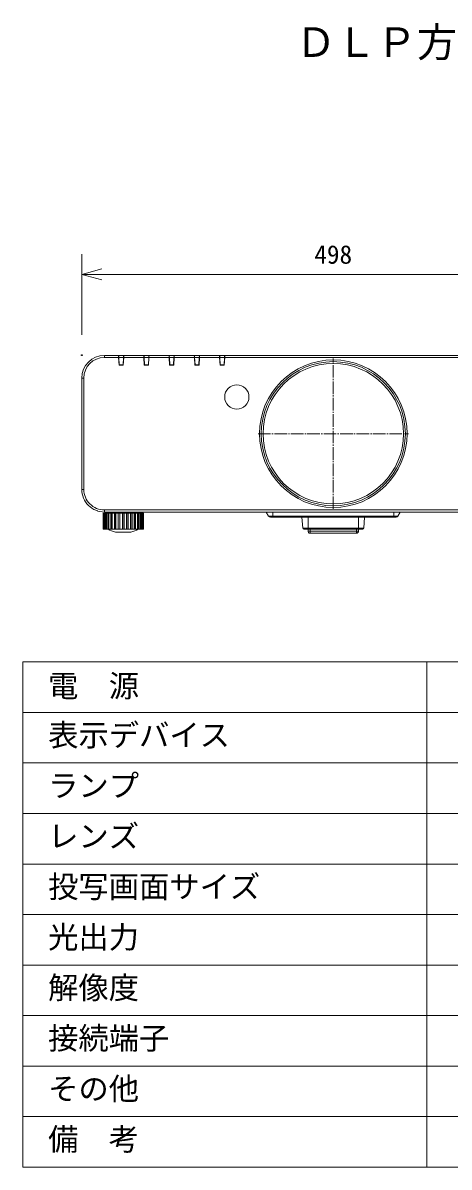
# Model space of a CAD drawing. Units: millimetres, scale not verified. Extents: x -63 to 62, y -57 to 57.
# Drawn here: x -62.5 to -20.3, y -56.5 to 56.7 of the extents above; entities that cross this region are included whole.
import ezdxf
from ezdxf.enums import TextEntityAlignment as Align

# ---------------------------------------------------------------- set-up
doc = ezdxf.new("R2010")
doc.units = ezdxf.units.MM
doc.header["$LTSCALE"] = 0.125
doc.header["$PDMODE"] = 32
doc.header["$PDSIZE"] = 0.0625
doc.linetypes.add('USER1', pattern=[13, 10, -1, 1, -1])
for name, color, linetype, lineweight in [('0-0_0', 7, 'Continuous', 18), ('0-2_WAKU', 1, 'Continuous', 18), ('0-4_GAIKEI', 1, 'Continuous', 18), ('0-5_SUNPO', 7, 'Continuous', 18), ('0-7_KIJUN', 7, 'USER1', 18)]:
    doc.layers.add(name, color=color, linetype=linetype, lineweight=lineweight)
doc.layers.add('0-1_DEFPOINTS', color=7, linetype='Continuous')
doc.layers.add('0-3_MOJI1', color=7, linetype='Continuous')
doc.styles.add('ＭＳ ゴシック', font='')
doc.styles.get('ＭＳ ゴシック').set_extended_font_data('MS Gothic')

# ---------------------------------------------------------------- blocks, each defined once
blk = doc.blocks.new('_OPEN30')
at = {"layer": '0-0_0'}
blk.add_line((0, 0), (-1, 0), dxfattribs=at)
blk.add_lwpolyline([(-1, 0.26795), (0, 0), (-1, -0.26795)], dxfattribs=at)
blk = doc.blocks.new('D4')
at = {"layer": '0-1_DEFPOINTS'}
for p in [(-9.064, 30.1385), (-58.864, 22.1385), (-9.064, 22.1385)]:
    blk.add_point(p, dxfattribs=at)
at = {"layer": '0-5_SUNPO'}
for p, q in [((-58.864, 24.1385), (-58.864, 32.1385)), ((-9.064, 24.1385), (-9.064, 32.1385)), ((-56.864, 30.1385), (-11.064, 30.1385))]:
    blk.add_line(p, q, dxfattribs=at)
at = {"layer": '0-5_SUNPO', "xscale": 2, "yscale": 2, "rotation": 180}
blk.add_blockref('_OPEN30', (-58.864, 30.1385), dxfattribs=at)
at = {"layer": '0-5_SUNPO', "xscale": 2, "yscale": 2}
blk.add_blockref('_OPEN30', (-9.064, 30.1385), dxfattribs=at)
at = {"layer": '0-5_SUNPO', "style": 'ＭＳ ゴシック'}
blk.add_text('498', height=1.833, dxfattribs=at).set_placement((-35.839, 30.6385), align=Align.BOTTOM_LEFT)

msp = doc.modelspace()

# ---------------------------------------------------------------- linework, layer by layer
at = {"layer": '0-2_WAKU', "color": 4}
for p, q in [((-62.5011, -6.527), (-62.5011, -56.527)), ((62.4989, -6.527), (-62.5011, -6.527)), ((-22.5011, -56.527), (-22.5011, -6.527)), ((-62.5011, -56.527), (62.4989, -56.527))]:
    msp.add_line(p, q, dxfattribs=at)
at = {"layer": '0-2_WAKU'}
for p, q in [((-62.5011, -11.527), (62.4989, -11.527)), ((-62.5011, -16.527), (62.4989, -16.527)), ((-62.5011, -21.527), (62.4989, -21.527)), ((-62.5011, -26.527), (62.4989, -26.527)), ((-62.5011, -31.527), (62.4989, -31.527)), ((-62.5011, -36.527), (62.4989, -36.527)), ((-62.5011, -41.527), (62.4989, -41.527)), ((-62.5011, -46.527), (62.4989, -46.527)), ((-62.5011, -51.527), (62.4989, -51.527))]:
    msp.add_line(p, q, dxfattribs=at)
at = {"layer": '0-4_GAIKEI'}
for p, q in [((-54.4301, 23.8135), (-54.4301, 23.6135)), ((-53.0194, 23.6135), (-53.0299, 23.8135)), ((-53.0147, 23.5247), (-53.0097, 23.8135)), ((-52.9992, 23.6135), (-53.0097, 23.8135)), ((-52.5312, 23.8135), (-52.5416, 23.6135)), ((-52.5312, 23.8135), (-52.5259, 23.5147)), ((-52.5103, 23.8135), (-52.5208, 23.6135)), ((-50.5194, 23.6135), (-50.5299, 23.8135)), ((-50.5147, 23.5247), (-50.5097, 23.8135)), ((-50.4992, 23.6135), (-50.5097, 23.8135)), ((-50.0312, 23.8135), (-50.0416, 23.6135)), ((-50.0312, 23.8135), (-50.026, 23.5147)), ((-50.0103, 23.8135), (-50.0208, 23.6135)), ((-48.0194, 23.6135), (-48.0299, 23.8135)), ((-48.0147, 23.5247), (-48.0097, 23.8135)), ((-47.9992, 23.6135), (-48.0097, 23.8135)), ((-47.5312, 23.8135), (-47.5416, 23.6135)), ((-47.5312, 23.8135), (-47.5259, 23.5147)), ((-47.5103, 23.8135), (-47.5208, 23.6135)), ((-45.5194, 23.6135), (-45.5299, 23.8135)), ((-45.5147, 23.5247), (-45.5097, 23.8135)), ((-45.4992, 23.6135), (-45.5097, 23.8135)), ((-45.0312, 23.8135), (-45.0416, 23.6135)), ((-45.0312, 23.8135), (-45.0259, 23.5147)), ((-45.0103, 23.8135), (-45.0208, 23.6135)), ((-43.0194, 23.6135), (-43.0299, 23.8135)), ((-43.0147, 23.5247), (-43.0097, 23.8135)), ((-42.9992, 23.6135), (-43.0097, 23.8135)), ((-42.5312, 23.8135), (-42.5416, 23.6135)), ((-42.5311, 23.8135), (-42.5259, 23.5147)), ((-42.5103, 23.8135), (-42.5208, 23.6135)), ((-53.0194, 23.6135), (-54.4301, 23.6135)), ((-53.0106, 23.7634), (-53.0272, 23.7634)), ((-52.9801, 22.8635), (-53.0194, 23.6135)), ((-52.5416, 23.6135), (-52.9992, 23.6135)), ((-52.9992, 23.6135), (-52.9604, 22.8735)), ((-52.9806, 22.8735), (-52.9604, 22.8735)), ((-52.5601, 22.8635), (-52.9801, 22.8635)), ((-52.9604, 22.8735), (-52.9601, 22.8635)), ((-52.9604, 22.8735), (-52.5804, 22.8735)), ((-52.5804, 22.8735), (-52.5416, 23.6135)), ((-52.5596, 22.8735), (-52.5804, 22.8735)), ((-52.5208, 23.6135), (-52.5601, 22.8635)), ((-50.5194, 23.6135), (-52.5208, 23.6135)), ((-50.522, 23.6634), (-50.5123, 23.6634)), ((-50.4801, 22.8635), (-50.5194, 23.6135)), ((-50.0416, 23.6135), (-50.4992, 23.6135)), ((-50.4992, 23.6135), (-50.4604, 22.8735)), ((-50.4604, 22.8735), (-50.4806, 22.8735)), ((-50.0601, 22.8635), (-50.4801, 22.8635)), ((-50.4604, 22.8735), (-50.0804, 22.8735)), ((-50.0804, 22.8735), (-50.0416, 23.6135)), ((-50.0596, 22.8735), (-50.0804, 22.8735)), ((-50.0208, 23.6135), (-50.0601, 22.8635)), ((-48.0194, 23.6135), (-50.0208, 23.6135)), ((-48.022, 23.6634), (-48.0123, 23.6634)), ((-47.9801, 22.8635), (-48.0194, 23.6135)), ((-47.5416, 23.6135), (-47.9992, 23.6135)), ((-47.9992, 23.6135), (-47.9604, 22.8735)), ((-47.9604, 22.8735), (-47.9806, 22.8735)), ((-47.5601, 22.8635), (-47.9801, 22.8635)), ((-47.9604, 22.8735), (-47.5804, 22.8735)), ((-47.5804, 22.8735), (-47.5416, 23.6135)), ((-47.5596, 22.8735), (-47.5804, 22.8735)), ((-47.5208, 23.6135), (-47.5601, 22.8635)), ((-45.5194, 23.6135), (-47.5208, 23.6135)), ((-45.4801, 22.8635), (-45.5194, 23.6135)), ((-45.0416, 23.6135), (-45.4992, 23.6135)), ((-45.4992, 23.6135), (-45.4604, 22.8735)), ((-45.4604, 22.8735), (-45.4806, 22.8735)), ((-45.0601, 22.8635), (-45.4801, 22.8635)), ((-45.4604, 22.8735), (-45.0804, 22.8735)), ((-45.0804, 22.8735), (-45.0416, 23.6135)), ((-45.0596, 22.8735), (-45.0804, 22.8735)), ((-45.0208, 23.6135), (-45.0601, 22.8635)), ((-45.039, 23.6634), (-45.0182, 23.6634)), ((-43.0194, 23.6135), (-45.0208, 23.6135)), ((-42.9801, 22.8635), (-43.0194, 23.6135)), ((-42.5416, 23.6135), (-42.9992, 23.6135)), ((-42.9992, 23.6135), (-42.9604, 22.8735)), ((-42.9604, 22.8735), (-42.9806, 22.8735)), ((-42.5601, 22.8635), (-42.9801, 22.8635)), ((-42.9604, 22.8735), (-42.5804, 22.8735)), ((-42.5808, 22.8635), (-42.5804, 22.8735)), ((-42.5804, 22.8735), (-42.5416, 23.6135)), ((-42.5804, 22.8735), (-42.5596, 22.8735)), ((-42.5208, 23.6135), (-42.5601, 22.8635)), ((-42.5285, 23.6634), (-42.5182, 23.6634)), ((-9.1101, 23.6135), (-42.5208, 23.6135)), ((-56.4701, 21.5735), (-56.6701, 21.5735)), ((-54.5506, 8.2135), (-54.5506, 6.6135)), ((-54.5225, 8.2135), (-54.5225, 6.6135)), ((-54.4926, 8.2135), (-54.4926, 6.6135)), ((-54.4495, 8.2135), (-54.4495, 6.6135)), ((-54.4301, 8.5135), (-54.4301, 8.3135)), ((-54.4301, 8.5135), (-9.1101, 8.5135)), ((-54.4204, 8.2135), (-54.4204, 6.6135)), ((-54.3359, 8.2135), (-54.3359, 6.6135)), ((-54.2662, 8.2135), (-54.2662, 6.6135)), ((-54.2374, 8.2135), (-54.2374, 6.6135)), ((-54.1021, 8.2135), (-54.1021, 6.6135)), ((-54.0088, 8.2135), (-54.0088, 6.6135)), ((-53.9816, 8.2135), (-53.9816, 6.6135)), ((-53.8013, 8.2135), (-53.8013, 6.6135)), ((-53.6885, 8.2135), (-53.6885, 6.6135)), ((-53.6641, 8.2135), (-53.6641, 6.6135)), ((-53.4467, 8.2135), (-53.4467, 6.6135)), ((-53.3194, 8.2135), (-53.3194, 6.6135)), ((-53.2987, 8.2135), (-53.2987, 6.6135)), ((-53.0584, 8.2135), (-53.0584, 6.6135)), ((-53.0538, 8.2135), (-53.0538, 6.6135)), ((-52.9175, 8.2135), (-52.9175, 6.6135)), ((-52.9016, 8.2135), (-52.9016, 6.6135)), ((-52.6503, 8.2135), (-52.6503, 6.6135)), ((-52.6398, 8.2135), (-52.6398, 6.6135)), ((-52.5004, 8.2135), (-52.5004, 6.6135)), ((-52.4899, 8.2135), (-52.4899, 6.6135)), ((-52.2386, 8.2135), (-52.2386, 6.6135)), ((-52.2227, 8.2135), (-52.2227, 6.6135)), ((-52.0863, 8.2135), (-52.0863, 6.6135)), ((-52.0818, 8.2135), (-52.0818, 6.6135)), ((-51.8414, 8.2135), (-51.8414, 6.6135)), ((-51.8208, 8.2135), (-51.8208, 6.6135)), ((-51.6934, 8.2135), (-51.6934, 6.6135)), ((-51.4761, 8.2135), (-51.4761, 6.6135)), ((-51.4516, 8.2135), (-51.4516, 6.6135)), ((-51.3388, 8.2135), (-51.3388, 6.6135)), ((-51.1586, 8.2135), (-51.1586, 6.6135)), ((-51.1313, 8.2135), (-51.1313, 6.6135)), ((-51.038, 8.2135), (-51.038, 6.6135)), ((-50.9027, 8.2135), (-50.9027, 6.6135)), ((-50.8739, 8.2135), (-50.8739, 6.6135)), ((-50.8042, 8.2135), (-50.8042, 6.6135)), ((-50.7198, 8.2135), (-50.7198, 6.6135)), ((-50.6907, 8.2135), (-50.6907, 6.6135)), ((-50.6476, 8.2135), (-50.6476, 6.6135)), ((-50.6177, 8.2135), (-50.6177, 6.6135)), ((-50.5895, 8.2135), (-50.5895, 6.6135)), ((-38.1687, 7.9135), (-38.3996, 8.3135)), ((-37.7701, 7.9135), (-37.7701, 8.3135)), ((-25.7701, 7.9135), (-25.7701, 8.3135)), ((-25.3715, 7.9135), (-25.1405, 8.3135)), ((-37.7701, 7.8135), (-37.9955, 7.8135)), ((-25.7701, 7.8135), (-37.7701, 7.8135)), ((-34.7781, 6.7047), (-34.8751, 7.8135)), ((-34.2701, 6.7047), (-34.2701, 7.8135)), ((-29.2701, 6.7047), (-29.2701, 7.8135)), ((-28.7621, 6.7048), (-28.6651, 7.8135)), ((-25.7701, 7.9135), (-25.3714, 7.9135)), ((-25.5447, 7.8135), (-25.7701, 7.8135)), ((-34.2701, 6.6135), (-34.6784, 6.6135)), ((-34.2701, 6.6135), (-34.2701, 6.7047)), ((-34.2701, 6.4135), (-34.2701, 6.6135)), ((-29.2701, 6.6135), (-34.2701, 6.6135)), ((-34.0701, 6.6135), (-34.0701, 6.4135)), ((-34.0701, 6.4135), (-29.4701, 6.4135)), ((-29.4701, 6.2135), (-34.0701, 6.2135)), ((-29.4701, 6.4135), (-29.4701, 6.6135)), ((-29.2701, 6.7047), (-28.7621, 6.7047)), ((-29.2701, 6.6135), (-29.2701, 6.7047)), ((-29.2701, 6.6135), (-29.2701, 6.4135)), ((-28.8617, 6.6135), (-29.2701, 6.6135))]:
    msp.add_line(p, q, dxfattribs=at)
at = {"layer": '0-4_GAIKEI', "color": 7}
for p, q in [((-50.5299, 23.8135), (-54.4301, 23.8135)), ((-50.5299, 23.8135), (-50.5097, 23.8135)), ((-50.5097, 23.8135), (-50.0312, 23.8135)), ((-50.0312, 23.8135), (-50.0103, 23.8135)), ((-50.0103, 23.8135), (-48.0299, 23.8135)), ((-48.0299, 23.8135), (-48.0097, 23.8135)), ((-48.0097, 23.8135), (-47.5312, 23.8135)), ((-47.5312, 23.8135), (-47.5103, 23.8135)), ((-47.5103, 23.8135), (-45.5299, 23.8135)), ((-45.5299, 23.8135), (-45.5097, 23.8135)), ((-45.5097, 23.8135), (-45.0312, 23.8135)), ((-45.0312, 23.8135), (-45.0103, 23.8135)), ((-45.0103, 23.8135), (-43.0299, 23.8135)), ((-43.0299, 23.8135), (-43.0097, 23.8135)), ((-43.0097, 23.8135), (-42.5312, 23.8135)), ((-42.5312, 23.8135), (-42.5103, 23.8135)), ((-42.5103, 23.8135), (-9.1101, 23.8135)), ((-50.0129, 23.7634), (-50.0303, 23.7634)), ((-43.0106, 23.7634), (-43.0272, 23.7634)), ((-56.6701, 10.5535), (-56.6701, 21.5735)), ((-56.6264, 10.1135), (-56.6234, 10.1135)), ((-54.5652, 8.2135), (-54.5652, 6.6135)), ((-54.4926, 8.2135), (-54.5225, 8.2135)), ((-54.4495, 8.2135), (-54.4926, 8.2135)), ((-54.4204, 8.2135), (-54.4495, 8.2135)), ((-9.1101, 8.3135), (-54.4301, 8.3135)), ((-54.3359, 8.2135), (-54.4204, 8.2135)), ((-54.2662, 8.2135), (-54.3359, 8.2135)), ((-54.2374, 8.2135), (-54.2662, 8.2135)), ((-54.1021, 8.2135), (-54.2374, 8.2135)), ((-54.0088, 8.2135), (-54.1021, 8.2135)), ((-53.9816, 8.2135), (-54.0088, 8.2135)), ((-53.8013, 8.2135), (-53.9816, 8.2135)), ((-53.4467, 8.2135), (-53.6641, 8.2135)), ((-53.3194, 8.2135), (-53.4467, 8.2135)), ((-53.3382, 8.3135), (-53.3382, 8.2135)), ((-53.2987, 8.2135), (-53.3194, 8.2135)), ((-51.6934, 8.2135), (-51.8208, 8.2135)), ((-51.802, 8.2135), (-51.802, 8.3135)), ((-51.4761, 8.2135), (-51.6934, 8.2135)), ((-51.1586, 8.2135), (-51.3388, 8.2135)), ((-51.1313, 8.2135), (-51.1586, 8.2135)), ((-51.0381, 8.2135), (-51.1313, 8.2135)), ((-50.9027, 8.2135), (-51.038, 8.2135)), ((-50.8739, 8.2135), (-50.9027, 8.2135)), ((-50.8042, 8.2135), (-50.8739, 8.2135)), ((-50.7198, 8.2135), (-50.8042, 8.2135)), ((-50.6906, 8.2135), (-50.7198, 8.2135)), ((-50.6476, 8.2135), (-50.6907, 8.2135)), ((-50.6177, 8.2135), (-50.6476, 8.2135)), ((-50.5895, 8.2135), (-50.6177, 8.2135)), ((-50.575, 8.2135), (-50.5895, 8.2135)), ((-50.575, 8.2135), (-50.575, 6.6135)), ((-54.5225, 6.6135), (-54.4926, 6.6135)), ((-54.4926, 6.6135), (-54.4495, 6.6135)), ((-54.4495, 6.6135), (-54.4204, 6.6135)), ((-54.4204, 6.6135), (-54.3359, 6.6135)), ((-54.3359, 6.6135), (-54.2662, 6.6135)), ((-54.2662, 6.6135), (-54.2374, 6.6135)), ((-54.2374, 6.6135), (-54.1021, 6.6135)), ((-54.0088, 6.6135), (-53.9816, 6.6135)), ((-53.9816, 6.6135), (-53.8013, 6.6135)), ((-53.6641, 6.6135), (-53.4467, 6.6135)), ((-53.4467, 6.6135), (-53.3194, 6.6135)), ((-51.802, 6.3135), (-53.3382, 6.3135)), ((-53.3194, 6.6135), (-53.2987, 6.6135)), ((-51.8208, 6.6135), (-51.6934, 6.6135)), ((-51.6934, 6.6135), (-51.4761, 6.6135)), ((-51.3388, 6.6135), (-51.1585, 6.6135)), ((-51.1586, 6.6135), (-51.1313, 6.6135)), ((-51.1313, 6.6135), (-51.0381, 6.6135)), ((-51.038, 6.6135), (-50.9027, 6.6135)), ((-50.9027, 6.6135), (-50.8739, 6.6135)), ((-50.8739, 6.6135), (-50.8042, 6.6135)), ((-50.8042, 6.6135), (-50.7198, 6.6135)), ((-50.7198, 6.6135), (-50.6906, 6.6135)), ((-50.6907, 6.6135), (-50.6476, 6.6135)), ((-50.6476, 6.6135), (-50.6177, 6.6135)), ((-50.6177, 6.6135), (-50.5895, 6.6135)), ((-50.5895, 6.6135), (-50.575, 6.6135))]:
    msp.add_line(p, q, dxfattribs=at)
at = {"layer": '0-4_GAIKEI'}
for points in [[(-56.4701, 21.5735), (-56.4701, 10.5535), (-56.6701, 10.5535)], [(-38.1687, 7.9135), (-37.7701, 7.9135), (-37.7701, 7.8135)], [(-37.7701, 7.9135), (-25.7701, 7.9135), (-25.7701, 7.8135)], [(-34.7781, 6.7047), (-34.2701, 6.7047), (-29.2701, 6.7047)], [(-34.2701, 6.4135), (-34.0701, 6.4135), (-34.0701, 6.2135)], [(-29.4701, 6.2135), (-29.4701, 6.4135), (-29.2701, 6.4135)]]:
    msp.add_lwpolyline(points, dxfattribs=at)
at = {"layer": '0-4_GAIKEI', "color": 7}
for points in [[(-54.5225, 8.2135), (-54.5506, 8.2135), (-54.5652, 8.2135)], [(-53.6641, 8.2135), (-53.6885, 8.2135), (-53.8013, 8.2135)], [(-52.0817, 8.2135), (-52.0863, 8.2135), (-52.2227, 8.2135), (-52.2386, 8.2135), (-52.4899, 8.2135), (-52.5004, 8.2135), (-52.6398, 8.2135), (-52.6503, 8.2135), (-52.9016, 8.2135), (-52.9175, 8.2135), (-53.0538, 8.2135), (-53.0584, 8.2135), (-53.2987, 8.2135)], [(-51.8208, 8.2135), (-51.8414, 8.2135), (-52.0818, 8.2135)], [(-51.3388, 8.2135), (-51.4516, 8.2135), (-51.4761, 8.2135)], [(-54.5652, 6.6135), (-54.5506, 6.6135), (-54.5225, 6.6135)], [(-54.1021, 6.6135), (-54.1021, 6.6135), (-54.0088, 6.6135)], [(-53.8013, 6.6135), (-53.8013, 6.6135), (-53.6885, 6.6135), (-53.6641, 6.6135)], [(-53.2987, 6.6135), (-53.0584, 6.6135), (-53.0538, 6.6135), (-52.9175, 6.6135), (-52.9016, 6.6135), (-52.6503, 6.6135), (-52.6398, 6.6135), (-52.5004, 6.6135), (-52.4899, 6.6135), (-52.2386, 6.6135), (-52.2227, 6.6135), (-52.0863, 6.6135), (-52.0817, 6.6135)], [(-52.0818, 6.6135), (-51.8414, 6.6135), (-51.8208, 6.6135)], [(-51.4761, 6.6135), (-51.4516, 6.6135), (-51.3388, 6.6135)]]:
    msp.add_lwpolyline(points, dxfattribs=at)
at = {"layer": '0-4_GAIKEI'}
for centre, radius in [((-31.7701, 16.0635), 7.3018), ((-41.3201, 19.7035), 1.2024)]:
    msp.add_circle(centre, radius, dxfattribs=at)
at = {"layer": '0-4_GAIKEI', "color": 7}
for radius in [7.1325, 6.95]:
    msp.add_circle((-31.7701, 16.0635), radius, dxfattribs=at)
for centre, radius, start, end in [((-54.4301, 21.5735), 2.24, 89.99998, 179.99996), ((-56.3743, 22.1911), 0.2, 162.37704, 177.35395), ((-54.4301, 10.5535), 2.24, 179.99996, 270), ((-55.0374, 8.6584), 0.25, 252.22949, 257.07368), ((-52.5701, 9.2135), 3, 240.0735, 255.16483), ((-52.5701, 9.2135), 3, 284.83512, 299.92645)]:
    msp.add_arc(centre, radius, start, end, dxfattribs=at)
at = {"layer": '0-4_GAIKEI'}
for centre, radius, start, end in [((-54.4301, 21.5735), 2.04, 89.99998, 179.99996), ((-54.4301, 10.5535), 2.04, 179.99996, 270), ((-37.9955, 8.0135), 0.2, 209.99996, 270), ((-25.5447, 8.0135), 0.2, 270, 329.99999), ((-34.6784, 6.7135), 0.1, 184.99999, 270), ((-34.0701, 6.4135), 0.2, 179.99996, 270), ((-29.4701, 6.4135), 0.2, 270, 359.99998), ((-28.8617, 6.7135), 0.1, 270, 355.00001)]:
    msp.add_arc(centre, radius, start, end, dxfattribs=at)
at = {"layer": '0-7_KIJUN'}
for p, q in [((-31.7701, 8.6135), (-31.7701, 23.5135)), ((-39.2201, 16.0635), (-24.3201, 16.0635))]:
    msp.add_line(p, q, dxfattribs=at)

# ---------------------------------------------------------------- block references
at = {"layer": '0-5_SUNPO'}
msp.add_blockref('D4', (2.1939, 1.6988), dxfattribs=at)

# ---------------------------------------------------------------- texts
at = {"layer": '0-3_MOJI1', "style": 'ＭＳ ゴシック'}
for s, height, p in [('ＤＬＰ方式プロジェクター', 2.933, (-35.5011, 52.473)), ('電\u3000源', 2.199, (-60.0011, -10.6589)), ('表示デバイス', 2.199, (-60.0011, -15.527)), ('ランプ', 2.199, (-60.0011, -20.527)), ('レンズ', 2.199, (-60.0011, -25.527)), ('投写画面サイズ', 2.199, (-60.0011, -30.527)), ('光出力', 2.199, (-60.0011, -35.527)), ('解像度', 2.199, (-60.0011, -40.527)), ('接続端子', 2.199, (-60.0011, -45.527)), ('その他', 2.199, (-60.0011, -50.527)), ('備\u3000考', 2.199, (-60.0011, -55.527))]:
    msp.add_text(s, height=height, dxfattribs=at).set_placement(p, align=Align.BOTTOM_LEFT)

doc.saveas('drawing.dxf')
